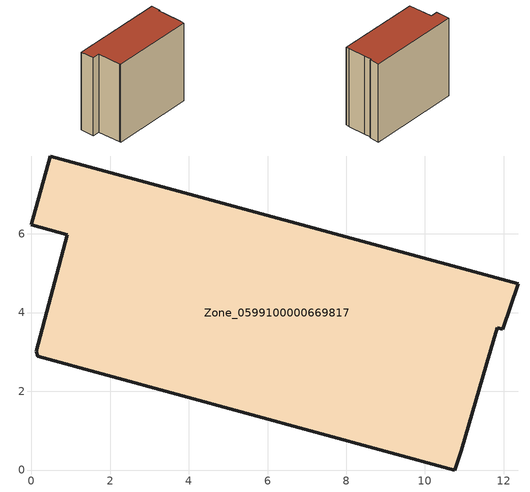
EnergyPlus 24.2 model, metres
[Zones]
Zone_0599100000669817
 floor ground (C_G): 10.92,0.49 10.75,0 0.16,2.89 0.12,3.01 0.91,5.97 0,6.23 0.48,7.98 12.37,4.74 11.97,3.58 11.83,3.62 11.57,2.71 z0
 wall outside (C_F): 12.37,4.74 0.48,7.98 0,6.23 0.91,5.97 0.12,3.01 0.16,2.89 10.75,0 10.92,0.49 11.57,2.71 11.83,3.62 11.97,3.58 12.37,4.74 z0:10.56
 roof outside (C_R): 11.83,3.62 11.97,3.58 12.37,4.74 0.48,7.98 0,6.23 0.91,5.97 0.12,3.01 0.16,2.89 10.75,0 10.92,0.49 11.57,2.71 z10.56
[BUILDING]
Pand.0599100000669817: North Axis=0; Terrain=City; Loads Convergence Tolerance Value=0.04; Temperature Convergence Tolerance Value=0.4; Solar Distribution=FullExterior; Maximum Number of Warmup Days=25; Minimum Number of Warmup Days=1
[Site:Location]
Rotterdam.The.Hague.AP_ZH_NLD Design_Conditions: Latitude=51.96; Longitude=4.45; Time Zone=1; Elevation=-4.5
[SITE:GROUNDTEMPERATURE:BUILDINGSURFACE]
18, 18, 18, 18, 18, 18, 18, 18, 18, 18, 18, 18
[MATERIAL] Thermal Absorptance=0.9; Solar Absorptance=0.7; Visible Absorptance=0.7
Name | Roughness | Thickness | Conductivity | Density | Specific Heat
G.TI.1946 | MediumSmooth | 0.15 | 1 | 540 | 1210
F.TI.1946 | Rough | 0.3 | 0.857143 | 1920 | 840
R.TI.1946 | MediumRough | 0.2 | 0.1 | 1500 | 1000
[CONSTRUCTION]
C_G: G.TI.1946
C_F: F.TI.1946
C_R: R.TI.1946
[ZONE]
Zone_0599100000669817: Type=1; Multiplier=1; Ceiling Height=Autocalculate; Volume=Autocalculate; Floor Area=autocalculate; Part of Total Floor Area=Yes
[ZONEINFILTRATION:DESIGNFLOWRATE]
Infil_Zone_0599100000669817: Zone or ZoneList or Space or SpaceList=Zone_0599100000669817; Schedule=AlwaysOn; Design Flow Rate Calculation Method=Flow/Area; Flow Rate per Floor Area=0.003; Constant Term Coefficient=1; Temperature Term Coefficient=0; Velocity Term Coefficient=0; Velocity Squared Term Coefficient=0
[HVACTEMPLATE:ZONE:IDEALLOADSAIRSYSTEM]
Zone_0599100000669817: Maximum Heating Supply Air Temperature=50; Minimum Cooling Supply Air Temperature=13; Maximum Heating Supply Air Humidity Ratio=0.0156; Minimum Cooling Supply Air Humidity Ratio=0.0077; Heating Limit=NoLimit; Cooling Limit=NoLimit; Dehumidification Control Type=ConstantSensibleHeatRatio; Cooling Sensible Heat Ratio=0.7; Dehumidification Setpoint=60; Humidification Control Type=None; Humidification Setpoint=30; Outdoor Air Method=None; Outdoor Air Flow Rate per Person=0.00944; Outdoor Air Flow Rate per Zone Floor Area=0; Outdoor Air Flow Rate per Zone=0; Demand Controlled Ventilation Type=None; Outdoor Air Economizer Type=NoEconomizer; Heat Recovery Type=None; Sensible Heat Recovery Effectiveness=0.7; Latent Heat Recovery Effectiveness=0.65
[ZONECONTROL:THERMOSTAT]
ThermostatControl_Zone_0599100000669817: Zone or ZoneList=Zone_0599100000669817; Control Type Schedule=DualSetpointControlType; Control 1=Thermostat_Zone_0599100000669817; Temperature Difference Between Cutout And Setpoint=0
[THERMOSTATSETPOINT:DUALSETPOINT]
Thermostat_Zone_0599100000669817: Heating Setpoint Temperature Schedule=HeatingSetpoint_Zone_0599100000669817; Cooling Setpoint Temperature Schedule=CoolingSetpoint_Zone_0599100000669817
[SCHEDULE:COMPACT]
HeatingSetpoint_Zone_0599100000669817: Through: 12/31, For: AllDays, Until: 24:00, 21
CoolingSetpoint_Zone_0599100000669817: Through: 12/31, For: AllDays, Until: 24:00, 24
DualSetpointControlType: Through: 12/31, For: AllDays, Until: 24:00, 4
AlwaysOn: Through: 12/31, For: AllDays, Until: 24:00, 1
